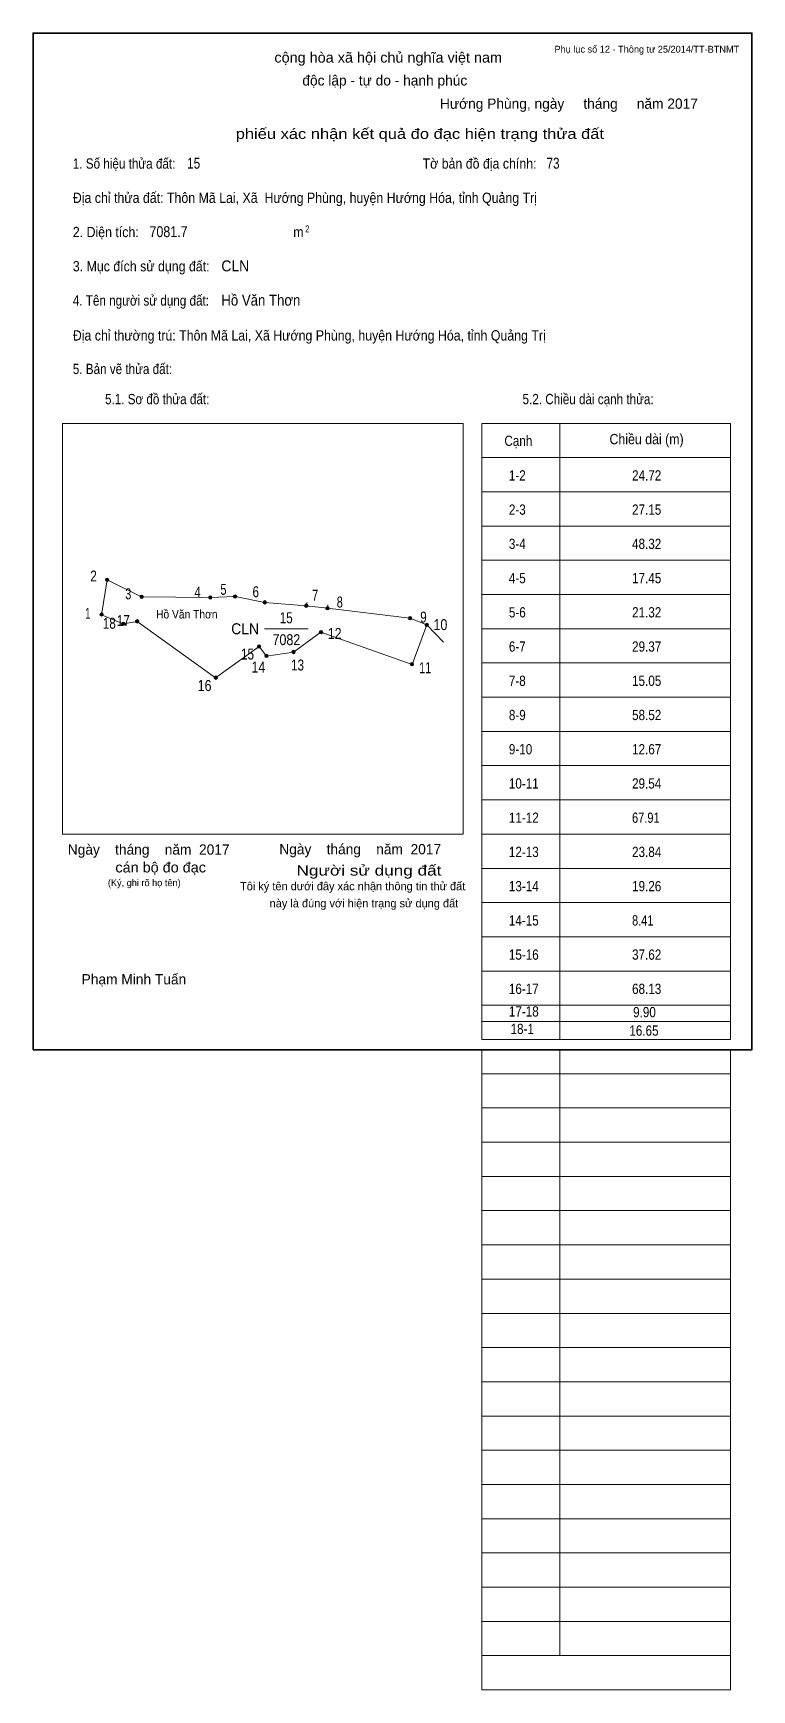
# Model space of a CAD drawing. Header units: centimetres. Extents: x 0 to 21, y -18.7 to 29.7.
import ezdxf
from ezdxf.enums import TextEntityAlignment as Align

# ---------------------------------------------------------------- set-up
doc = ezdxf.new("R2010")
doc.units = ezdxf.units.CM
doc.header["$LTSCALE"] = 0.12
for name, color, linetype in [('2', 7, 'Continuous'), ('30', 7, 'Continuous'), ('34', 7, 'Continuous')]:
    doc.layers.add(name, color=color, linetype=linetype)
for name, color, linetype, lineweight in [('32', 7, 'Continuous', 13), ('33', 7, 'Continuous', 13), ('6', 7, 'Continuous', 13), ('63', 7, 'Continuous', 13)]:
    doc.layers.add(name, color=color, linetype=linetype, lineweight=lineweight)

msp = doc.modelspace()

# ---------------------------------------------------------------- hatches: boundary and pattern name
at = {"layer": '32'}
for points in [[(2.2104, 13.731, 1), (2.1104, 13.731, 1)], [(3.2206, 13.2327, 1), (3.1206, 13.2327, 1)], [(5.2254, 13.2136, 1), (5.1254, 13.2136, 1)], [(5.949, 13.2402, 1), (5.849, 13.2402, 1)], [(6.8174, 13.0713, 1), (6.7174, 13.0713, 1)], [(2.0502, 12.7178, 1), (1.9502, 12.7178, 1)], [(8.0323, 12.9734, 1), (7.9323, 12.9734, 1)], [(8.6521, 12.8987, 1), (8.5521, 12.8987, 1)], [(11.0627, 12.6091, 1), (10.9627, 12.6091, 1)], [(2.6846, 12.4448, 1), (2.5846, 12.4448, 1)], [(3.0887, 12.5174, 1), (2.9887, 12.5174, 1)], [(8.4613, 12.2025, 1), (8.3613, 12.2025, 1)], [(11.5502, 12.4124, 1), (11.4502, 12.4124, 1)], [(6.6527, 11.7805, 1), (6.5527, 11.7805, 1)], [(7.6605, 11.6216, 1), (7.5605, 11.6216, 1)], [(6.8697, 11.5071, 1), (6.7697, 11.5071, 1)], [(11.1183, 11.2652, 1), (11.0183, 11.2652, 1)], [(5.3852, 10.8694, 1), (5.2852, 10.8694, 1)]]:
    msp.add_hatch(color=256, dxfattribs=at).paths.add_polyline_path(points)

# ---------------------------------------------------------------- linework, layer by layer
for centre in [(2.1604, 13.731), (3.1706, 13.2327), (5.1754, 13.2136), (5.899, 13.2402), (6.7674, 13.0713), (2.0002, 12.7178), (7.9823, 12.9734), (8.6021, 12.8987), (11.0127, 12.6091), (2.6346, 12.4448), (3.0387, 12.5174), (8.4113, 12.2025), (11.5002, 12.4124), (6.6027, 11.7805), (7.6105, 11.6216), (6.8197, 11.5071), (11.0683, 11.2652), (5.3352, 10.8694)]:
    msp.add_circle(centre, 0.05, dxfattribs=at)
at = {"layer": '33'}
msp.add_line((6.76, 12.3), (8.04, 12.3), dxfattribs=at)
at = {"layer": '6'}
for p, q in [((3.17, 13.23), (2.16, 13.73)), ((8.01, 13.07), (7.98, 12.97)), ((7.98, 12.97), (8.6, 12.9)), ((8.61, 13), (8.6, 12.9)), ((3.04, 12.51), (2.63, 12.44)), ((11.07, 11.26), (11.5, 12.41)), ((11.5, 12.41), (11.99, 11.91))]:
    msp.add_line(p, q, dxfattribs=at)
for points in [[(2.16, 13.73), (2, 12.71), (2.63, 12.44)], [(7.98, 12.97), (6.77, 13.07), (5.9, 13.24), (5.17, 13.21), (3.17, 13.23)], [(8.6, 12.9), (11.01, 12.61), (11.5, 12.41)], [(11.07, 11.26), (8.41, 12.2), (7.61, 11.62), (6.82, 11.5), (6.6, 11.78), (5.33, 10.87), (3.04, 12.51)]]:
    msp.add_lwpolyline(points, dxfattribs=at)
at = {"layer": '63'}
for p, q in [((0.86, 18.3), (12.56, 18.3)), ((0.86, 6.3), (0.86, 18.3)), ((12.56, 6.3), (12.56, 18.3)), ((13.11, 18.3), (20.38, 18.3)), ((13.11, 0.3), (13.11, 18.3)), ((15.39, 0.3), (15.39, 18.3)), ((20.38, 0.3), (20.38, 18.3)), ((13.11, 17.3), (20.38, 17.3)), ((13.11, 16.3), (20.38, 16.3)), ((13.11, 15.3), (20.38, 15.3)), ((13.11, 14.3), (20.38, 14.3)), ((13.11, 13.3), (20.38, 13.3)), ((13.11, 12.3), (20.38, 12.3)), ((13.11, 11.3), (20.38, 11.3)), ((13.11, 10.3), (20.38, 10.3)), ((13.11, 9.3), (20.38, 9.3)), ((13.11, 8.3), (20.38, 8.3)), ((13.11, 7.3), (20.38, 7.3)), ((0.86, 6.3), (12.56, 6.3)), ((13.11, 6.3), (20.38, 6.3)), ((13.11, 5.3), (20.38, 5.3)), ((13.11, 4.3), (20.38, 4.3)), ((13.11, 3.3), (20.38, 3.3)), ((13.11, 2.3), (20.38, 2.3)), ((13.11, 1.3), (20.38, 1.3)), ((13.11, 0.83), (20.38, 0.83)), ((13.11, 0.3), (20.38, 0.3)), ((13.11, -18.7), (13.11, 0)), ((15.39, -17.7), (15.39, 0)), ((20.38, -18.7), (20.38, 0)), ((13.11, -0.7), (20.38, -0.7)), ((13.11, -1.7), (20.38, -1.7)), ((13.11, -2.7), (20.38, -2.7)), ((13.11, -3.7), (20.38, -3.7)), ((13.11, -4.7), (20.38, -4.7)), ((13.11, -5.7), (20.38, -5.7)), ((13.11, -6.7), (20.38, -6.7)), ((13.11, -7.7), (20.38, -7.7)), ((13.11, -8.7), (20.38, -8.7)), ((13.11, -9.7), (20.38, -9.7)), ((13.11, -10.7), (20.38, -10.7)), ((13.11, -11.7), (20.38, -11.7)), ((13.11, -12.7), (20.38, -12.7)), ((13.11, -13.7), (20.38, -13.7)), ((13.11, -14.7), (20.38, -14.7)), ((13.11, -15.7), (20.38, -15.7)), ((13.11, -16.7), (20.38, -16.7)), ((13.11, -17.7), (20.38, -17.7)), ((13.11, -18.7), (20.38, -18.7))]:
    msp.add_line(p, q, dxfattribs=at)
at = {"layer": '63', "lineweight": 35}
msp.add_lwpolyline([(0, 0), (0, 29.7), (21, 29.7), (21, 0)], close=True, dxfattribs=at)

# ---------------------------------------------------------------- texts
at = {"layer": '2', "width": 0.9}
msp.add_text('Hồ Văn Thơn', height=0.2489, dxfattribs=at).set_placement((4.49, 12.6), align=Align.CENTER)
at = {"layer": '30'}
for s, width, p in [('1-2', 0.85, (13.9, 16.63)), ('24.72', 0.85, (17.5, 16.63)), ('2-3', 0.85, (13.9, 15.63)), ('27.15', 0.85, (17.5, 15.63)), ('3-4', 0.85, (13.9, 14.63)), ('48.32', 0.85, (17.5, 14.63)), ('4-5', 0.85, (13.9, 13.63)), ('17.45', 0.85, (17.5, 13.63)), ('5-6', 0.85, (13.9, 12.63)), ('21.32', 0.85, (17.5, 12.63)), ('6-7', 0.85, (13.9, 11.63)), ('29.37', 0.85, (17.5, 11.63)), ('7-8', 0.85, (13.9, 10.63)), ('15.05', 0.85, (17.5, 10.63)), ('8-9', 0.85, (13.9, 9.63)), ('58.52', 0.85, (17.5, 9.63)), ('9-10', 0.85, (13.9, 8.63)), ('12.67', 0.85, (17.5, 8.63)), ('10-11', 0.85, (13.9, 7.63)), ('29.54', 0.85, (17.5, 7.63)), ('11-12', 0.85, (13.9, 6.63)), ('67.91', 0.8, (17.5, 6.63)), ('12-13', 0.85, (13.9, 5.63)), ('23.84', 0.85, (17.5, 5.63)), ('13-14', 0.85, (13.9, 4.63)), ('19.26', 0.85, (17.5, 4.63)), ('14-15', 0.85, (13.9, 3.63)), ('8.41', 0.8, (17.5, 3.63)), ('15-16', 0.85, (13.9, 2.63)), ('37.62', 0.85, (17.5, 2.63)), ('16-17', 0.85, (13.9, 1.63)), ('68.13', 0.85, (17.5, 1.63)), ('17-18', 0.85, (13.9, 0.97)), ('9.90', 0.85, (17.53, 0.95)), ('18-1', 0.85, (13.95, 0.46)), ('16.65', 0.85, (17.42, 0.41))]:
    msp.add_text(s, height=0.3, dxfattribs=dict(at, width=width)).set_placement(p)
at = {"layer": '32'}
for s, width, p in [('2', 0.8, (1.765, 13.68)), ('5', 0.75, (5.56, 13.29)), ('3', 0.75, (2.78, 13.16)), ('4', 0.8, (4.805, 13.21)), ('6', 0.8, (6.505, 13.22)), ('7', 0.75, (8.24, 13.12)), ('8', 0.75, (8.96, 12.92)), ('1', 0.65, (1.6, 12.59)), ('18', 0.8, (2.225, 12.3)), ('17', 0.8, (2.635, 12.38)), ('9', 0.8, (11.405, 12.48)), ('10', 0.85, (11.9, 12.26)), ('12', 0.85, (8.81, 12)), ('15', 0.8, (6.265, 11.4)), ('14', 0.85, (6.58, 11.02)), ('13', 0.8, (7.725, 11.08)), ('11', 0.75, (11.455, 11)), ('16', 0.85, (5.01, 10.48))]:
    msp.add_text(s, height=0.32, dxfattribs=dict(at, width=width)).set_placement(p, align=Align.CENTER)
at = {"layer": '33'}
for s, width, p in [('15', 0.8, (7.395, 12.46)), ('7082', 0.85, (7.4, 11.82))]:
    msp.add_text(s, height=0.32, dxfattribs=dict(at, width=width)).set_placement(p, align=Align.CENTER)
at = {"layer": '33', "width": 0.95}
msp.add_text('CLN', height=0.32, dxfattribs=at).set_placement((6.6, 12.14), align=Align.RIGHT)
at = {"layer": '34'}
for s, width, p in [('15', 0.8, (4.5, 25.74)), ('73', 0.8, (15, 25.74)), ('7081.7', 0.85, (3.4, 23.74)), ('CLN', 0.95, (5.5, 22.74)), ('Hồ Văn Thơn', 0.9, (5.5, 21.74))]:
    msp.add_text(s, height=0.32, dxfattribs=dict(at, width=width)).set_placement(p)
at = {"layer": '63', "width": 1.05}
msp.add_text('cộng hòa xã hội chủ nghĩa việt nam', height=0.3, dxfattribs=at).set_placement((10.375, 28.84), align=Align.CENTER)
at = {"layer": '63'}
for s, height, p in [('Phụ lục số 12 - Thông tư 25/2014/TT-BTNMT', 0.2, (20.63, 29.13)), ('Ngày    tháng    năm  2017', 0.3, (5.74, 5.7)), ('Ngày    tháng    năm  2017', 0.3, (11.92, 5.71)), ('(Ký, ghi rõ họ tên)', 0.2, (4.31, 4.78))]:
    msp.add_text(s, height=height, dxfattribs=at).set_placement(p, align=Align.RIGHT)
for s, height, p in [('độc lập - tự do - hạnh phúc', 0.3, (10.275, 28.17)), ('Hướng Phùng, ngày     tháng     năm 2017', 0.3, (15.655, 27.49)), ('Tôi ký tên dưới đây xác nhận thông tin thử đất', 0.24, (9.335, 4.66)), ('này là đúng với hiện trạng sử dụng đất', 0.24, (9.665, 4.16)), ('Phạm Minh Tuấn', 0.3, (2.945, 1.91))]:
    msp.add_text(s, height=height, dxfattribs=at).set_placement(p, align=Align.CENTER)
for s, width, p in [('phiếu xác nhận kết quả đo đạc hiện trạng thửa đất', 1.2, (16.68, 26.61)), ('cán bộ đo đạc', 1.05, (5.05, 5.18)), ('Người sử dụng đất', 1.25, (11.93, 5.09))]:
    msp.add_text(s, height=0.3, dxfattribs=dict(at, width=width)).set_placement(p, align=Align.RIGHT)
for s, height, width, p in [('1. Số hiệu thửa đất:', 0.3, 0.85, (1.16, 25.74)), ('Tờ bản đồ địa chính:', 0.3, 0.9, (11.38, 25.74)), ('Địa chỉ thửa đất: Thôn Mã Lai, Xã  Hướng Phùng, huyện Hướng Hóa, tỉnh Quảng Trị', 0.3, 0.9, (1.16, 24.74)), ('2. Diện tích:', 0.3, 0.9, (1.16, 23.74)), ('m', 0.3, 0.9, (7.6, 23.74)), ('2', 0.2, 0.8, (7.95, 23.88)), ('3. Mục đích sử dụng đất:', 0.3, 0.9, (1.16, 22.74)), ('4. Tên người sử dụng đất:', 0.3, 0.85, (1.16, 21.74)), ('Địa chỉ thường trú: Thôn Mã Lai, Xã Hướng Phùng, huyện Hướng Hóa, tỉnh Quảng Trị', 0.3, 0.9, (1.16, 20.72)), ('5. Bản vẽ thửa đất:', 0.3, 0.85, (1.16, 19.74)), ('5.1. Sơ đồ thửa đất:', 0.3, 0.85, (2.1, 18.86)), ('5.2. Chiều dài cạnh thửa:', 0.3, 0.85, (14.3, 18.86)), ('Cạnh', 0.3, 0.85, (13.77, 17.64)), ('Chiều dài (m)', 0.3, 0.9, (16.84, 17.69))]:
    msp.add_text(s, height=height, dxfattribs=dict(at, width=width)).set_placement(p)

doc.saveas('drawing.dxf')
